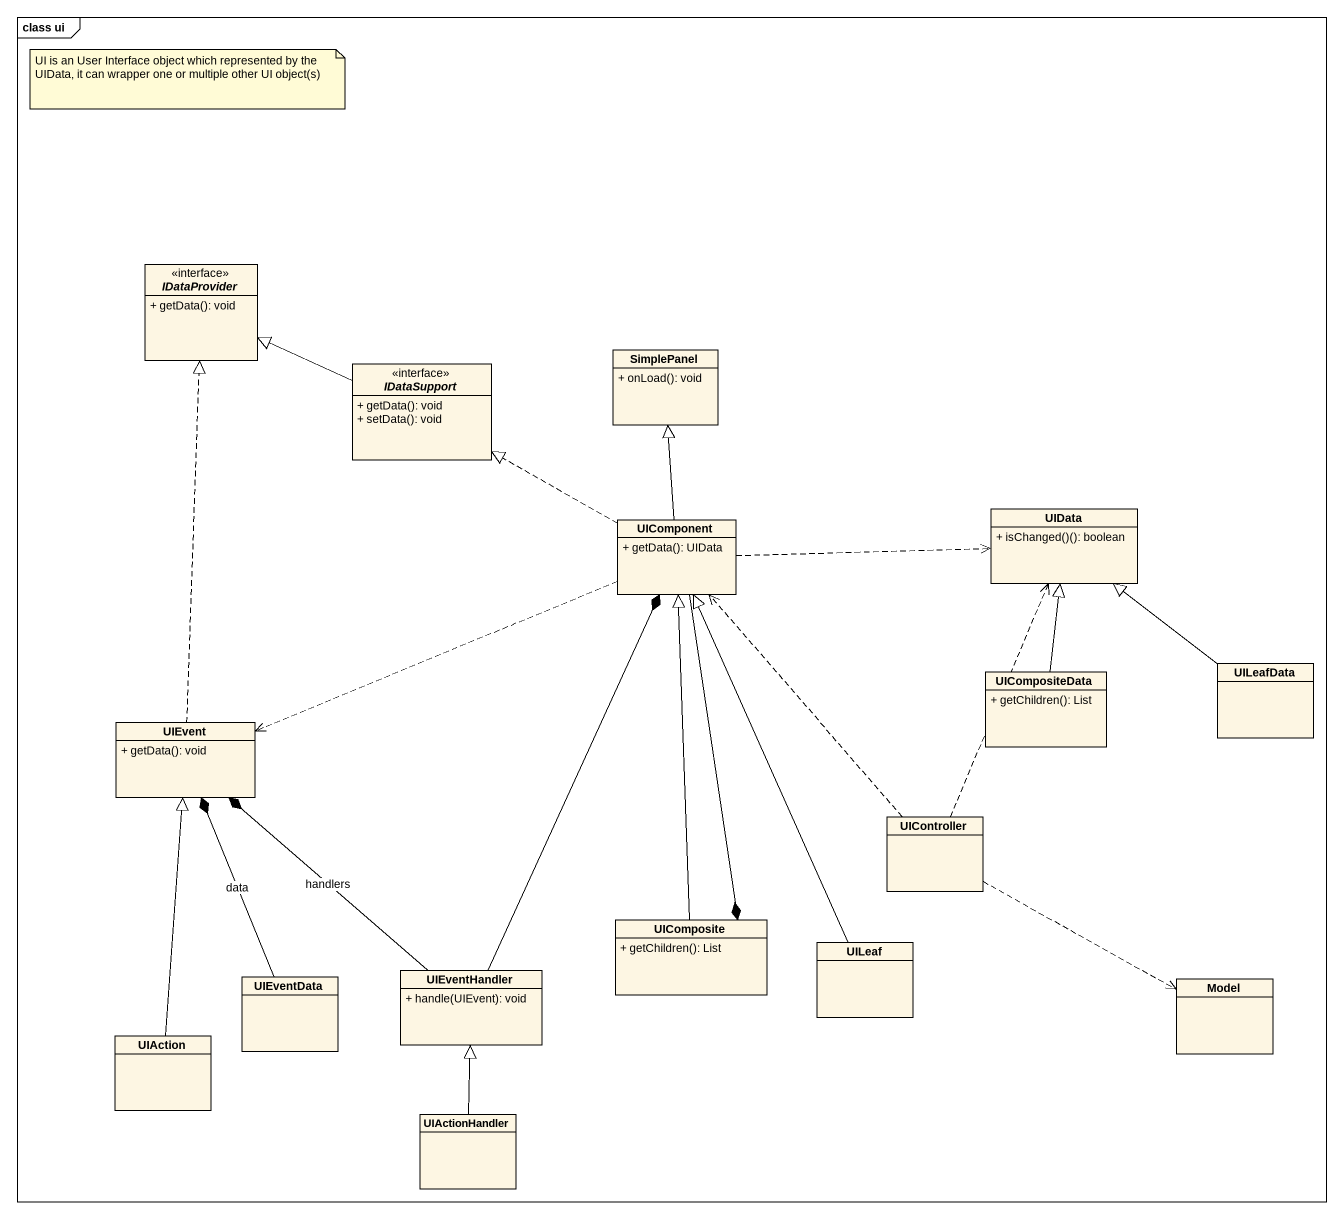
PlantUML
@startuml
mainframe class ui
hide circle
hide empty members
skinparam classAttributeIconSize 0
interface IDataProvider <<interface>> {
  + getData(): void
}
interface IDataSupport <<interface>> {
  + getData(): void
  + setData(): void
}
class SimplePanel {
  + onLoad(): void
}
class UIData {
  + isChanged()(): boolean
}
class UIComponent {
  + getData(): UIData
}
class UILeafData
class UICompositeData {
  + getChildren(): List
}
class UIEvent {
  + getData(): void
}
class UIController
class UIComposite {
  + getChildren(): List
}
class UILeaf
class UIEventData
class UIEventHandler {
  + handle(UIEvent): void
}
class Model
class UIAction
class UIActionHandler
IDataSupport -left-|> IDataProvider
UIComponent .left.|> IDataSupport
UIComponent -up-|> SimplePanel
UIComponent .right.> UIData
UIComponent .left.> UIEvent
UIComponent --* UIComposite
UILeafData -up-|> UIData
UICompositeData -up-|> UIData
UIEvent .up.|> IDataProvider
UIController .up.> UIData
UIController .up.> UIComponent
UIController .right.> Model
UIComposite -up-|> UIComponent
UILeaf -up-|> UIComponent
UIEventData -up-* UIEvent : data
UIEventHandler -up-* UIComponent
UIEventHandler -up-* UIEvent : handlers
UIAction -up-|> UIEvent
UIActionHandler -up-|> UIEventHandler
note as N1
  UI is an User Interface object which represented by the UIData, it can wrapper one or multiple other UI object(s)
end note
@enduml
